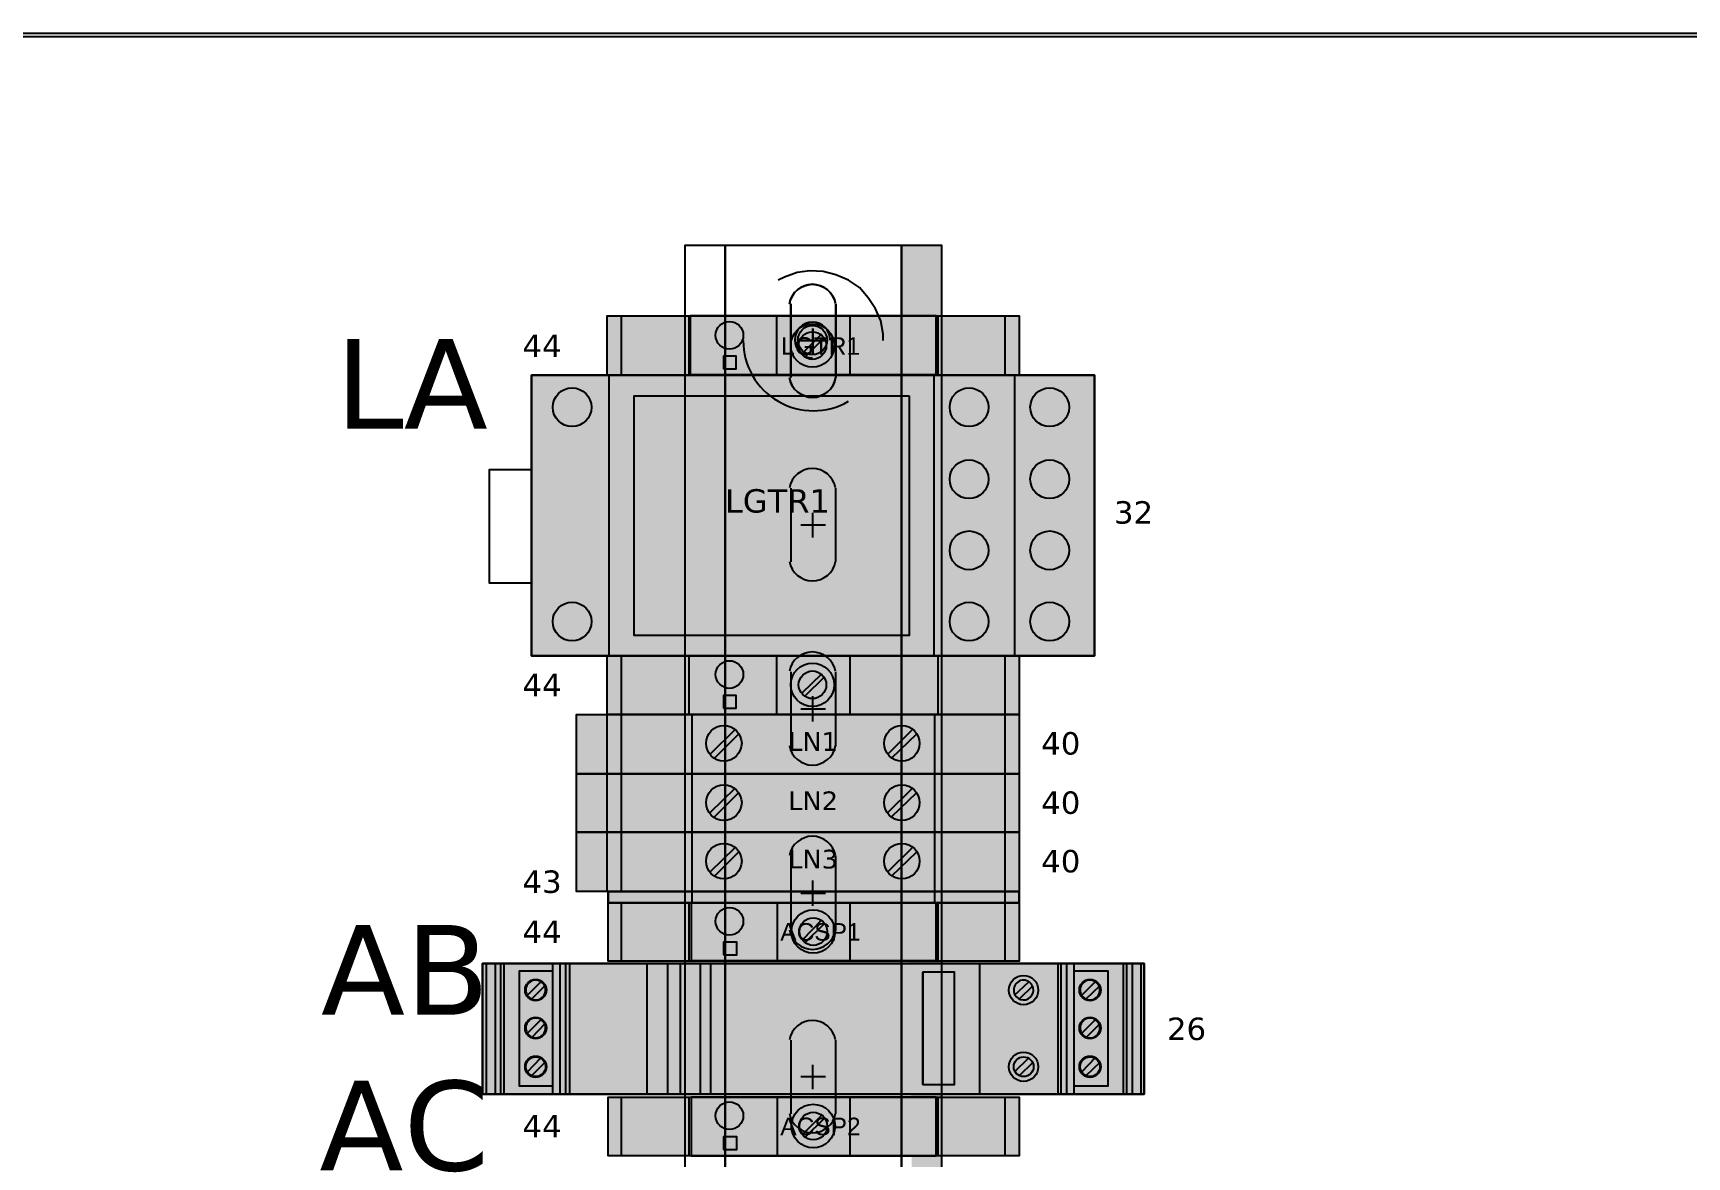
# Model space of a CAD drawing. Extents: x 11438 to 13125, y 1800 to 2873.
# Drawn here: x 11893.9 to 12248.1, y 2632.1 to 2872.7 of the extents above; entities that cross this region are included whole.
import ezdxf

# ---------------------------------------------------------------- set-up
doc = ezdxf.new("R2010")
doc.units = 0
doc.header["$LTSCALE"] = 10
doc.header["$MEASUREMENT"] = 0
doc.layers.add('G02-1-PRDXXXX-E-MRIO-01-P01-01$0$ANNOTATION', color=7, linetype='Continuous')
doc.layers.add('G02-1-PRDXXXX-E-MRIO-01-P01-01$0$TITLE', color=7, linetype='Continuous')
doc.layers.add('G02-1-PRDXXXX-E-MRIO-01-P01-01$0$View', color=251, linetype='Continuous', plot=False)
doc.styles.add('G02-1-PRDXXXX-E-MRIO-01-P01-01$0$PDF Swiss721BT-BoldCondensed', font='arial.ttf')
doc.styles.add('G02-1-PRDXXXX-E-MRIO-01-P01-01$0$PDF Verdana', font='verdana.ttf')

# ---------------------------------------------------------------- blocks, each defined once
blk = doc.blocks.new('G02-1-PRDXXXX-E-MRIO-01-P01-01$0$DV-54809-ZX-380-00')
at = {"layer": 'G02-1-PRDXXXX-E-MRIO-01-P01-01$0$ANNOTATION', "color": 7, "lineweight": 0, "true_color": 0xffffff}
for points in [[(623.18, 1027.24), (595.75, 1027.24), (642.15, 1027.24), (595.75, 1027.24)], [(579.16, 999.47), (579.16, 1012.17)], [(562.9, 999.47), (562.9, 939.35)], [(596.94, 999.64), (649.6, 999.64)], [(579.16, 926.82), (579.16, 939.35)], [(572.55, 888.88), (572.55, 901.59), (572.55, 914.12), (572.55, 926.82)], [(579.32, 873.98), (579.32, 886.51)], [(667.38, 888.88), (667.38, 886.51)], [(552.4, 845.53), (552.4, 873.47)], [(597.11, 874.15), (649.6, 874.15)], [(579.32, 832.32), (579.32, 844.86)], [(597.11, 832.32), (649.6, 832.32)]]:
    blk.add_lwpolyline(points, dxfattribs=at)
at = {"layer": 'G02-1-PRDXXXX-E-MRIO-01-P01-01$0$ANNOTATION', "lineweight": 25}
for points in [[(623.18, 252.83), (650.79, 252.83), (650.79, 1027.24), (642.15, 1027.24), (642.15, 252.83), (642.15, 1027.24), (623.18, 1027.24), (604.39, 1027.24), (604.39, 252.83), (604.39, 1027.24), (595.75, 1027.24), (595.75, 252.83)], [(650.79, 252.83), (650.79, 1027.24), (642.15, 1027.24), (642.15, 252.83), (642.15, 1027.24), (604.39, 1027.24), (604.39, 252.83), (604.39, 1027.24), (595.75, 1027.24), (595.75, 252.83)], [(618.44, 998.96), (618.44, 1014.71)], [(628.1, 1014.71), (628.1, 998.96)], [(579.16, 999.47), (579.16, 1012.17), (667.38, 1012.17), (667.38, 999.47), (579.16, 999.47), (579.16, 1012.17), (667.38, 1012.17), (667.38, 999.47)], [(596.94, 999.64), (649.6, 999.64), (649.6, 1012.17), (596.94, 1012.17), (596.94, 999.64), (649.6, 999.64), (649.6, 1012.17), (596.94, 1012.17)], [(623.18, 1009.46), (623.18, 1004.21)], [(625.89, 1006.92), (620.64, 1006.92)], [(604.05, 1000.82), (606.76, 1000.82), (606.76, 1003.53), (604.05, 1003.53)], [(562.9, 999.47), (562.9, 939.35), (683.47, 939.35), (683.47, 999.47)], [(683.47, 999.47), (683.47, 939.35), (562.9, 939.35), (562.9, 999.47)], [(643.84, 995.06), (643.84, 943.75), (584.91, 943.75), (584.91, 995.06)], [(562.9, 979.31), (562.9, 954.93), (553.92, 954.93), (553.92, 979.31)], [(579.16, 926.82), (579.16, 939.35), (667.38, 939.35), (667.38, 926.82), (579.16, 926.82), (579.16, 939.35), (667.38, 939.35), (667.38, 926.82)], [(604.05, 928.17), (606.76, 928.17), (606.76, 930.88), (604.05, 930.88)], [(572.55, 914.12), (572.55, 926.82), (667.38, 926.82), (667.38, 914.12), (572.55, 914.12), (572.55, 926.82), (667.38, 926.82), (667.38, 914.12)], [(572.55, 901.59), (572.55, 914.12), (667.38, 914.12), (667.38, 901.59), (572.55, 901.59), (572.55, 914.12), (667.38, 914.12), (667.38, 901.59)], [(572.55, 888.88), (572.55, 901.59), (667.38, 901.59), (667.38, 888.88), (572.55, 888.88), (572.55, 901.59), (667.38, 901.59), (667.38, 888.88)], [(667.38, 888.88), (667.38, 886.51), (579.32, 886.51), (579.32, 888.88)], [(667.38, 888.88), (579.32, 888.88), (579.32, 886.51), (667.38, 886.51)], [(579.32, 873.98), (579.32, 886.51), (667.38, 886.51), (667.38, 873.98), (579.32, 873.98), (579.32, 886.51), (667.38, 886.51), (667.38, 873.98)], [(597.11, 874.15), (649.6, 874.15), (649.6, 886.51), (597.11, 886.51), (597.11, 874.15), (649.6, 874.15), (649.6, 886.51), (597.11, 886.51)], [(604.05, 875.34), (606.93, 875.34), (606.93, 878.05), (604.05, 878.05)], [(552.4, 845.53), (694.14, 845.53), (694.14, 873.47), (552.4, 873.47), (552.4, 845.53), (552.4, 873.47), (694.14, 873.47), (694.14, 845.53)], [(579.32, 832.32), (579.32, 844.86), (667.38, 844.86), (667.38, 832.32), (579.32, 832.32), (579.32, 844.86), (667.38, 844.86), (667.38, 832.32)], [(597.11, 832.32), (649.6, 832.32), (649.6, 844.86), (597.11, 844.86), (597.11, 832.32), (649.6, 832.32), (649.6, 844.86), (597.11, 844.86)], [(604.05, 833.68), (606.93, 833.68), (606.93, 836.39), (604.05, 836.39)]]:
    blk.add_lwpolyline(points, close=True, dxfattribs=at)
for points in [[(638.26, 1006.92), (638.26, 1008.27), (637.75, 1011.15), (636.56, 1013.69), (635.04, 1016.06), (633.18, 1018.26), (630.81, 1019.79), (628.1, 1020.97), (625.39, 1021.65), (622.51, 1021.82), (619.8, 1021.48), (617.09, 1020.46), (615.73, 1019.79)], [(582.2, 999.47), (582.2, 1012.17)], [(596.6, 1012.17), (596.6, 999.47)], [(615.39, 1012.17), (615.39, 999.47)], [(623.18, 1004.21), (623.18, 1009.46)], [(631.14, 999.47), (631.14, 1012.17)], [(649.94, 1012.17), (649.94, 999.47)], [(664.34, 999.47), (664.34, 1012.17)], [(620.64, 1006.92), (625.89, 1006.92)], [(625.05, 1008.27), (620.81, 1004.04)], [(621.49, 1003.36), (625.72, 1007.59)], [(579.49, 999.47), (579.49, 939.35)], [(649.09, 999.47), (649.09, 939.35)], [(666.37, 999.47), (666.37, 939.35)], [(618.44, 975.25), (618.44, 959.5)], [(628.1, 959.5), (628.1, 975.25)], [(620.64, 967.46), (625.89, 967.46)], [(623.18, 964.75), (623.18, 970)], [(582.2, 888.88), (582.2, 901.59), (582.2, 914.12), (582.2, 926.82), (582.2, 939.35)], [(596.6, 939.35), (596.6, 926.82)], [(615.39, 939.35), (615.39, 926.82)], [(631.14, 926.82), (631.14, 939.35)], [(649.94, 939.35), (649.94, 926.82)], [(664.34, 873.98), (664.34, 886.51), (664.34, 888.88), (664.34, 901.59), (664.34, 914.12), (664.34, 926.82), (664.34, 939.35)], [(618.44, 935.96), (618.44, 920.04)], [(625.05, 935.45), (620.81, 931.39)], [(628.1, 920.04), (628.1, 935.96)], [(621.49, 930.71), (625.72, 934.95)], [(620.64, 928), (625.89, 928)], [(623.18, 925.29), (623.18, 930.71)], [(579.16, 888.88), (579.16, 901.59), (579.16, 914.12), (579.16, 926.82)], [(597.28, 926.82), (597.28, 914.12), (597.28, 901.59), (597.28, 888.88), (597.28, 886.51)], [(623.18, 926.82), (623.18, 926.82)], [(649.26, 926.82), (649.26, 914.12), (649.26, 901.59), (649.26, 888.88), (649.26, 886.51)], [(606.42, 923.43), (601.17, 918.35)], [(602.19, 917.5), (607.27, 922.58)], [(644.35, 923.43), (639.27, 918.35)], [(640.12, 917.5), (645.37, 922.58)], [(623.18, 914.12), (623.18, 914.12)], [(606.42, 910.9), (601.17, 905.82)], [(644.35, 910.9), (639.27, 905.82)], [(602.19, 904.97), (607.27, 910.05)], [(640.12, 904.97), (645.37, 910.05)], [(623.18, 901.59), (623.18, 901.59)], [(606.42, 898.2), (601.17, 893.12)], [(602.19, 892.27), (607.27, 897.35)], [(618.44, 896.51), (618.44, 880.59)], [(628.1, 880.59), (628.1, 896.51)], [(644.35, 898.2), (639.27, 893.12)], [(640.12, 892.27), (645.37, 897.35)], [(623.18, 885.84), (623.18, 891.26)], [(582.2, 873.98), (582.2, 886.51)], [(596.6, 886.51), (596.6, 873.98)], [(615.56, 886.51), (615.56, 873.98)], [(620.64, 888.55), (625.89, 888.55)], [(631.14, 873.98), (631.14, 886.51)], [(649.94, 886.51), (649.94, 873.98)], [(625.05, 882.79), (620.98, 878.55)], [(621.49, 877.88), (625.72, 882.11)], [(553.25, 873.47), (553.25, 845.53)], [(555.11, 873.47), (555.11, 845.53)], [(556.29, 873.47), (556.29, 845.53)], [(556.97, 873.47), (556.97, 845.53)], [(567.47, 847.23), (560.36, 847.23), (560.36, 871.95), (567.47, 871.95)], [(567.47, 845.53), (567.47, 873.47)], [(568.99, 873.47), (568.99, 845.53)], [(570.18, 873.47), (570.18, 845.53)], [(571.03, 873.47), (571.03, 845.53)], [(587.62, 873.47), (587.62, 845.53)], [(592.03, 873.47), (592.03, 845.53)], [(594.73, 873.47), (594.73, 845.53)], [(599.14, 845.53), (599.14, 873.47)], [(601.34, 845.53), (601.34, 873.47)], [(646.72, 847.57), (653.5, 847.57), (653.5, 871.61), (646.72, 871.61), (646.72, 847.57), (646.72, 871.61)], [(658.92, 845.53), (658.92, 873.47), (651.63, 873.47)], [(675.68, 845.53), (675.68, 873.47)], [(676.36, 845.53), (676.36, 873.47)], [(677.54, 845.53), (677.54, 873.47)], [(679.07, 873.47), (679.07, 845.53)], [(679.07, 871.95), (686.35, 871.95), (686.35, 847.23), (679.07, 847.23)], [(689.74, 845.53), (689.74, 873.47)], [(690.41, 845.53), (690.41, 873.47)], [(691.6, 845.53), (691.6, 873.47)], [(693.46, 845.53), (693.46, 873.47)], [(562.05, 866.7), (564.93, 869.58)], [(565.78, 868.73), (562.9, 865.85)], [(666.37, 866.7), (669.42, 869.58)], [(670.26, 868.73), (667.38, 865.85)], [(680.76, 866.7), (683.64, 869.58)], [(684.66, 868.73), (681.61, 865.85)], [(562.05, 858.57), (564.93, 861.45)], [(680.76, 858.57), (683.64, 861.45)], [(565.78, 860.6), (562.9, 857.56)], [(684.66, 860.6), (681.61, 857.56)], [(618.44, 857.05), (618.44, 841.3)], [(628.1, 841.3), (628.1, 857.05)], [(562.05, 850.27), (564.93, 853.32)], [(565.78, 852.31), (562.9, 849.43)], [(623.18, 846.55), (623.18, 851.8)], [(666.37, 850.27), (669.42, 853.32)], [(670.26, 852.31), (667.38, 849.43)], [(680.76, 850.27), (683.64, 853.32)], [(684.66, 852.31), (681.61, 849.43)], [(620.64, 849.26), (625.89, 849.26)], [(582.2, 832.32), (582.2, 844.86)], [(596.6, 844.86), (596.6, 832.32)], [(615.56, 844.86), (615.56, 832.32)], [(631.14, 832.32), (631.14, 844.86)], [(649.94, 844.86), (649.94, 832.32)], [(664.34, 832.32), (664.34, 844.86)], [(625.05, 840.96), (620.98, 836.9)], [(621.49, 836.22), (625.72, 840.45)]]:
    blk.add_lwpolyline(points, dxfattribs=at)
for points in [[(628.02, 1014.81, 0.838641), (618.18, 1014.81, -0.838641)], [(618.17, 998.89, 0.845336), (628.03, 998.89, -0.845336)]]:
    blk.add_lwpolyline(points, format="xyb", close=True, dxfattribs=at)
for points in [[(565.7, 868.79, 0.150153), (564.82, 869.67, 0.739432), (561.96, 866.81, 1.000921), (565.7, 868.79)], [(670.18, 868.79, 0.149552), (669.31, 869.67, 0.739291), (666.44, 866.81, 1.000323), (670.18, 868.79)], [(684.41, 868.79, 0.150135), (683.53, 869.67, 0.739596), (680.67, 866.81, 1.000363), (684.41, 868.79)], [(565.7, 860.67, 0.150153), (564.82, 861.54, 0.739467), (561.96, 858.68, 1.000445), (565.7, 860.67)], [(684.41, 860.67, 0.150135), (683.53, 861.54, 0.739631), (680.67, 858.68, 0.999887), (684.41, 860.67)]]:
    blk.add_lwpolyline(points, format="xyb", dxfattribs=at)
for centre, radius in [((605.32, 1008.02), 2.96), ((623.1, 1005.82), 4.66), ((623.1, 1007), 3.13), ((623.1, 1005.82), 2.96), ((571.62, 992.61), 4.15), ((656.63, 992.61), 4.15), ((673.9, 992.61), 4.15), ((656.63, 977.2), 4.15), ((673.9, 977.2), 4.15), ((656.63, 961.96), 4.15), ((673.9, 961.96), 4.15), ((571.62, 946.72), 4.15), ((656.63, 946.72), 4.15), ((673.9, 946.72), 4.15), ((605.32, 935.37), 2.96), ((623.1, 933.17), 4.66), ((623.1, 933.17), 2.96), ((604.13, 920.64), 3.81), ((642.24, 920.64), 3.81), ((604.13, 907.94), 3.81), ((642.24, 907.94), 3.81), ((604.13, 895.4), 3.81), ((642.24, 895.4), 3.81), ((605.32, 882.53), 2.96), ((623.27, 880.33), 4.66), ((623.27, 880.33), 2.96), ((563.83, 867.8), 2.29), ((668.31, 867.8), 3.13), ((682.54, 867.8), 2.29), ((563.83, 859.67), 2.29), ((682.54, 859.67), 2.29), ((563.83, 851.38), 2.29), ((668.31, 851.38), 3.13), ((682.54, 851.38), 2.29), ((563.83, 851.38), 2.12), ((668.32, 851.38), 2.12), ((682.54, 851.38), 2.12), ((605.32, 840.88), 2.96), ((623.27, 838.68), 4.66), ((623.27, 838.67), 2.96)]:
    blk.add_circle(centre, radius, dxfattribs=at)
for centre, radius, start, end in [((623.1, 1007), 3.81, 0.0042, 269.9945), ((623.29, 1006.87), 15.01, 179.8037, 300.059), ((623.1, 974.49), 5, 10.0302, 169.9698), ((623.1, 960.43), 5, 189.5942, 350.4057), ((623.1, 935.2), 5, 10.0309, 169.9691), ((623.1, 920.98), 5, 189.5818, 350.418), ((623.1, 895.74), 5, 10.0302, 169.9698), ((623.1, 881.52), 5, 189.582, 350.4178), ((623.1, 856.29), 5, 10.0175, 169.9825), ((623.1, 842.23), 5, 189.5818, 350.418)]:
    blk.add_arc(centre, radius, start, end, dxfattribs=at)
at = {"layer": 'G02-1-PRDXXXX-E-MRIO-01-P01-01$0$ANNOTATION', "color": 7, "true_color": 0xffffff, "transparency": 33554559}
for points in [[(650.79, 252.83), (650.79, 1027.24), (642.15, 1027.24)], [(667.38, 999.47), (667.38, 1012.17), (579.16, 999.47)], [(667.38, 1012.17), (579.16, 999.47), (579.16, 1012.17)], [(596.94, 1012.17), (649.6, 1012.17), (596.94, 999.64)], [(649.6, 1012.17), (596.94, 999.64), (649.6, 999.64)], [(683.47, 999.47), (683.47, 939.35), (562.9, 999.47)], [(683.47, 939.35), (562.9, 999.47), (562.9, 939.35)], [(667.38, 926.82), (667.38, 939.35), (579.16, 926.82)], [(667.38, 939.35), (579.16, 926.82), (579.16, 939.35)], [(667.38, 914.12), (667.38, 926.82), (572.55, 914.12)], [(667.38, 926.82), (572.55, 914.12), (572.55, 926.82)], [(667.38, 901.59), (667.38, 914.12), (572.55, 901.59)], [(667.38, 914.12), (572.55, 901.59), (572.55, 914.12)], [(667.38, 888.88), (667.38, 901.59), (572.55, 888.88)], [(667.38, 901.59), (572.55, 888.88), (572.55, 901.59)], [(579.32, 888.88), (579.32, 886.51), (667.38, 888.88)], [(579.32, 886.51), (667.38, 888.88), (667.38, 886.51)], [(667.38, 873.98), (667.38, 886.51), (579.32, 873.98)], [(667.38, 886.51), (579.32, 873.98), (579.32, 886.51)], [(597.11, 886.51), (649.6, 886.51), (597.11, 874.15)], [(649.6, 886.51), (597.11, 874.15), (649.6, 874.15)], [(694.14, 845.53), (694.14, 873.47), (552.4, 845.53)], [(694.14, 873.47), (552.4, 845.53), (552.4, 873.47)], [(667.38, 832.32), (667.38, 844.86), (579.32, 832.32)], [(667.38, 844.86), (579.32, 832.32), (579.32, 844.86)], [(597.11, 844.86), (649.6, 844.86), (597.11, 832.32)], [(649.6, 844.86), (597.11, 832.32), (649.6, 832.32)]]:
    blk.add_solid(points, dxfattribs=at)
at = {"layer": 'G02-1-PRDXXXX-E-MRIO-01-P01-01$0$ANNOTATION', "attachment_point": 4}
for s, insert, char_height, style in [('LA', (520.87, 997.6), 19.221, 'G02-1-PRDXXXX-E-MRIO-01-P01-01$0$PDF Verdana'), ('44', (561, 1005.77), 4.805, 'G02-1-PRDXXXX-E-MRIO-01-P01-01$0$PDF Verdana'), ('LGTR1', (616.37, 1005.7), 3.757, 'G02-1-PRDXXXX-E-MRIO-01-P01-01$0$PDF Swiss721BT-BoldCondensed'), ('LGTR1', (604.35, 972.51), 5.005, 'G02-1-PRDXXXX-E-MRIO-01-P01-01$0$PDF Verdana'), ('32', (687.66, 970.04), 4.805, 'G02-1-PRDXXXX-E-MRIO-01-P01-01$0$PDF Verdana'), ('44', (561, 933.12), 4.805, 'G02-1-PRDXXXX-E-MRIO-01-P01-01$0$PDF Verdana'), ('LN1', (617.9, 921.03), 4.004, 'G02-1-PRDXXXX-E-MRIO-01-P01-01$0$PDF Verdana'), ('40', (672.08, 920.59), 4.805, 'G02-1-PRDXXXX-E-MRIO-01-P01-01$0$PDF Verdana'), ('LN2', (617.9, 908.33), 4.004, 'G02-1-PRDXXXX-E-MRIO-01-P01-01$0$PDF Verdana'), ('40', (672.08, 907.89), 4.805, 'G02-1-PRDXXXX-E-MRIO-01-P01-01$0$PDF Verdana'), ('LN3', (617.9, 895.8), 4.004, 'G02-1-PRDXXXX-E-MRIO-01-P01-01$0$PDF Verdana'), ('40', (672.08, 895.36), 4.805, 'G02-1-PRDXXXX-E-MRIO-01-P01-01$0$PDF Verdana'), ('43', (561, 890.96), 4.805, 'G02-1-PRDXXXX-E-MRIO-01-P01-01$0$PDF Verdana'), ('44', (561, 880.29), 4.805, 'G02-1-PRDXXXX-E-MRIO-01-P01-01$0$PDF Verdana'), ('ACSP1', (616.2, 880.23), 3.757, 'G02-1-PRDXXXX-E-MRIO-01-P01-01$0$PDF Swiss721BT-BoldCondensed'), ('AB', (517.82, 872.12), 19.221, 'G02-1-PRDXXXX-E-MRIO-01-P01-01$0$PDF Verdana'), ('26', (699.01, 859.46), 4.805, 'G02-1-PRDXXXX-E-MRIO-01-P01-01$0$PDF Verdana'), ('AC', (517.48, 838.59), 19.221, 'G02-1-PRDXXXX-E-MRIO-01-P01-01$0$PDF Verdana'), ('44', (561, 838.64), 4.805, 'G02-1-PRDXXXX-E-MRIO-01-P01-01$0$PDF Verdana'), ('ACSP2', (616.2, 838.57), 3.757, 'G02-1-PRDXXXX-E-MRIO-01-P01-01$0$PDF Swiss721BT-BoldCondensed')]:
    blk.add_mtext(s, dxfattribs=dict(at, insert=insert, char_height=char_height, style=style))

msp = doc.modelspace()

# ---------------------------------------------------------------- linework, layer by layer
at = {"layer": 'G02-1-PRDXXXX-E-MRIO-01-P01-01$0$TITLE'}
msp.add_lwpolyline([(11437.72, 2872.74), (13125.26, 2872.74), (13125.26, 1884.07), (11437.72, 1884.07)], close=True, dxfattribs=at)
at = {"layer": 'G02-1-PRDXXXX-E-MRIO-01-P01-01$0$View'}
msp.add_lwpolyline([(11437.72, 2872), (13123.72, 2872), (13123.72, 1886), (11437.72, 1886)], close=True, dxfattribs=at)

# ---------------------------------------------------------------- block references
msp.add_blockref('G02-1-PRDXXXX-E-MRIO-01-P01-01$0$DV-54809-ZX-380-00', (11437.72, 1800))

doc.saveas('drawing.dxf')
